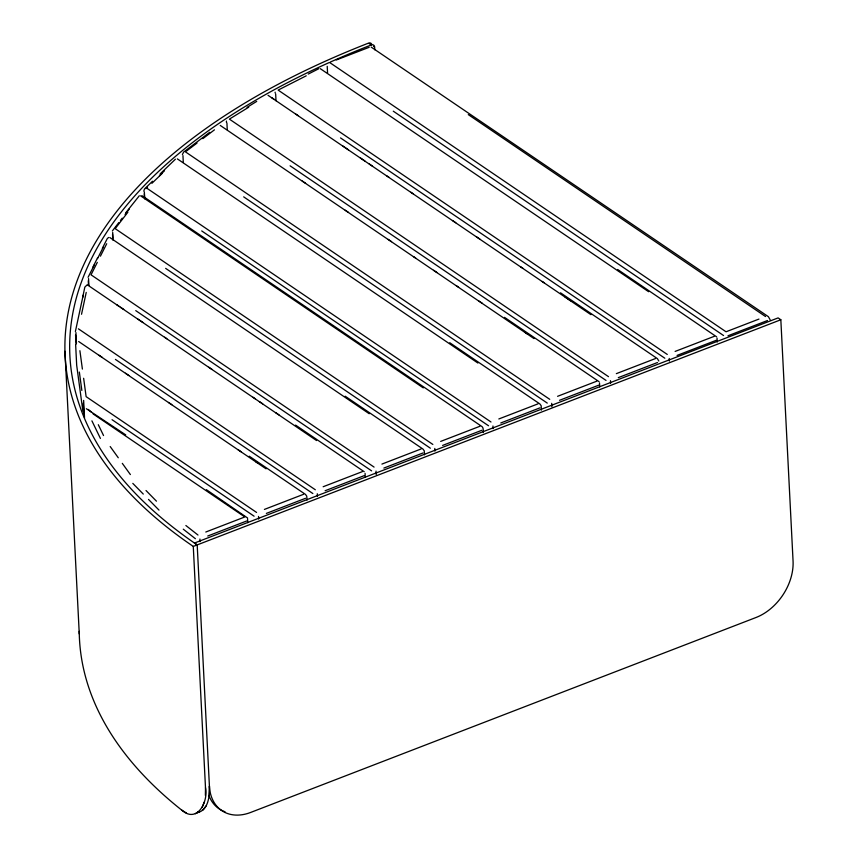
<?xml version="1.0" encoding="UTF-8"?>
<svg xmlns="http://www.w3.org/2000/svg" width="858" height="858" viewBox="0 0 858 858"><rect width="100%" height="100%" fill="white"/><g stroke="black" fill="none" stroke-linecap="round" stroke-linejoin="round"><path stroke-width="1.29" d="M79.226 631.327A716.623 357.228 -2.9 0 0 181.628 810.038C197.201 824.012 208.515 801.522 205.491 787.698L193.275 546.417A716.634 357.228 -2.9 0 1 368.5 43.125A3.979 2.874 -56 0 1 371.289 43.597A3.968 2.874 -55.6 0 1 371.621 44.08M197.201 812.74C208.612 810.295 209.77 795.634 209.416 786.185L197.19 544.905A711.85 354.847 -2.9 0 1 329.075 62.613M205.384 795.42L205.491 787.698M209.298 793.907L209.416 786.185A47.78 34.577 -55.8 0 0 250.675 812.44L755.984 617.513A47.769 34.577 -55.8 0 0 793.06 561.035L780.834 319.755L778.109 317.9L194.466 543.05L197.19 544.905M275.086 92.921L275.182 92.181M226.351 122.136L226.469 121.032M75.386 331.531L83.205 295.12M143.79 191.173L144.466 189.017L152.52 181.22M182.411 154.526L183.623 152.081L209.738 132.282M82.604 297.715L84.835 287.13L87.108 284.867M81.531 314.264L86.229 292.417M202.102 807.55L204.225 802.123M92.975 266.945L97.673 257.614M102.37 248.294L107.239 238.663L108.591 237.462M88.084 277.295L94.359 264.865M97.49 258.655L103.239 247.265M97.297 262.387L91.034 274.817L374.077 467.095M100.429 256.177L106.703 243.747M203.014 809.973L206.017 806.037M125.815 212.709L139.318 195.753M112.366 230.931L118.812 222.587M120.42 220.506L122.233 218.157M125.053 214.511L129.279 209.041M127.863 212.237L115.176 228.646L432.84 444.433M160.146 173.884L175.407 159.213M145.86 188.674L147.555 187.044M159.427 175.643L164.511 170.753M151.909 183.312L162.087 173.531M197.04 143.039L185.425 151.845L549.742 399.335M202.842 138.642L214.457 129.837M86.368 408.73L125.718 434.877M247.05 107.357L256.714 101.405M248.713 107.218L229.386 119.123L608.504 376.662M195.367 813.759L199.099 811.486M308.258 74.067L318.801 68.715M306.242 75.804L278.131 90.09L667.277 354.44M336.272 59.996L369.197 47.287M205.791 532.024L244.82 516.966L93.072 413.888M264.403 509.416L303.571 494.305M323.155 486.743L362.333 471.632M381.917 464.081L421.085 448.97M440.669 441.409L479.837 426.297M498.82 418.972L537.998 403.861M557.582 396.31L596.75 381.199M616.334 373.648L655.512 358.537M675.117 351.426L714.285 336.315M758.955 319.079L726.04 331.778L329.686 62.527M207.743 536.014L246.772 520.956M266.355 513.406L305.534 498.294M325.118 490.733L364.285 475.622M383.869 468.071L423.037 452.96M442.631 445.409L481.799 430.298M500.782 422.973L539.95 407.861M559.534 400.3L598.712 385.188M618.296 377.638L657.464 362.526M677.069 355.416L716.248 340.304M727.992 335.768L767.502 320.527M193.275 546.417L780.834 319.755M197.147 812.515L199.281 812.247M371.182 47.093L768.371 316.677L770.227 319.916M181.628 810.038L186.443 813.03M373.573 46.418L374.12 46.782M369.047 43.49L371.224 44.97A711.85 354.847 -2.9 0 0 330.244 62.098M468.286 114.607L765.54 316.538M393.275 111.175L723.562 335.542M617.674 269.498L716.612 336.819M320.302 68.672L648.616 291.709M340.519 137.913L664.811 358.215M560.531 292.825L657.4 358.633L658.815 361.036M271.879 97.812L274.11 99.324M295.967 114.168L298.155 115.658M342.664 145.892L348.498 149.86M360.36 157.915L364.918 161.014M369.208 163.921L372.522 166.173M386.894 175.944L389.103 177.445M410.885 192.246L413.084 193.726M452.488 220.495L455.77 222.726M476.469 236.787L479.847 239.082M520.699 266.838L522.908 268.339M542.235 281.467L544.422 282.958M564.929 296.879L570.699 300.804M268.039 95.313L590.926 314.661M290.101 165.819L606.027 380.426M504.515 317.353L599.088 381.703M302.273 181.038L305.577 183.28M345.206 210.199L348.509 212.441M388.138 239.361L391.527 241.666M413.459 256.563L415.658 258.065M433.655 270.281L436.979 272.544M456.392 285.735L458.59 287.226M479.107 301.158L482.432 303.421M524.56 332.035L527.949 334.341M220.259 125.44L533.998 338.578M243.672 196.857L547.275 403.099M449.721 342.707L539.886 403.957L541.173 405.727L541.452 410.092M177.338 158.869L477.885 363.031M146.825 188.202L490.99 421.997M201.716 230.931L488.524 425.761M140.562 195.817L423.294 387.891M165.648 268.372L430.362 448.198M345.163 396.203L422.973 449.066L424.26 450.825L424.528 454.826M109.835 237.527L369.208 413.728M135.736 310.628L371.611 470.87M295.581 425.107L364.221 471.728M116.688 304.644L118.865 306.124M120.377 307.153L123.691 309.406M138.063 319.165L140.272 320.667M140.658 320.924L142.836 322.404M164.618 337.205L166.806 338.685M208.794 367.224L212.119 369.476M253.013 397.254L255.223 398.756M259.406 401.598L262.677 403.818M275.75 412.698L279.011 414.918M87.784 285.135L316.57 440.551M78.41 328.829L315.326 489.768M115.422 359.416L312.848 493.532M249.238 456.199L305.459 494.39L306.746 496.16L307.014 500.15M99.056 355.244L102.359 357.496M125.515 373.219L128.818 375.472M168.511 402.434L171.814 404.676M237.966 449.613L241.28 451.866M255.609 461.604L257.818 463.095M78.668 341.516L266.087 468.833M256.563 512.43L86.122 396.643L83.634 378.271M112.055 419.701L254.097 516.194M206.37 489.671L247.587 517.996M88.31 409.459L91.334 412.087M185.875 525.514L197.983 535.038M183.269 529.182L195.399 538.717M146.021 490.529L156.446 501.169M132.808 483.386L143.286 494.079M148.52 499.42L158.998 510.102M110.199 446.546L118.275 457.764M122.308 463.363L130.384 474.571M98.305 424.71L103.539 435.532M91.913 420.849L100.407 438.417M79.901 350.707L82.389 369.079M79.354 372.061L81.842 390.444M82.883 411.121L76.673 365.186L75.633 344.498M717.041 338.063L717.234 342.042M669.24 358.44L669.369 361.089M610.456 380.662L610.596 383.311M599.506 382.947L599.699 386.926M551.705 403.324L551.876 406.767M492.953 425.997L493.082 428.646M483.322 432.518L483.151 429.075A2.038 0.965 68.9 0 0 481.906 426.523L142.621 196.042A2.038 0.965 68.9 0 0 141.827 195.999M434.791 448.423L434.931 451.083M374.796 49.828L374.656 47.158A3.968 2.874 -55.6 0 0 374.013 45.453A3.979 2.874 -56 0 0 371.224 44.981M376.04 471.096L376.212 474.538M365.079 473.38L365.283 477.359M327.22 66.302L327.563 73.037M317.278 493.758L317.417 496.407M275.654 93.854L276.008 100.74M258.526 516.43L258.655 519.079M247.565 518.715L247.769 522.694M226.92 122.887L227.263 129.783M182.958 155.609L183.301 162.505M199.935 539.028L200.075 541.677M144.348 191.967L144.702 198.863M144.337 193.758L144.519 197.201M112.709 232.411L113.106 240.358M112.537 234.373L112.741 238.352M88.556 278.582L88.91 285.478M88.267 280.748L88.46 284.727M83.644 400.407L84.524 417.642M83.258 403.078L83.934 416.334M75.933 332.593L76.469 343.2M75.558 334.985L76.03 344.262M64.94 351.244L79.268 633.901M225.021 811.754A47.78 34.577 -55.8 0 1 208.794 795.184"/></g></svg>
